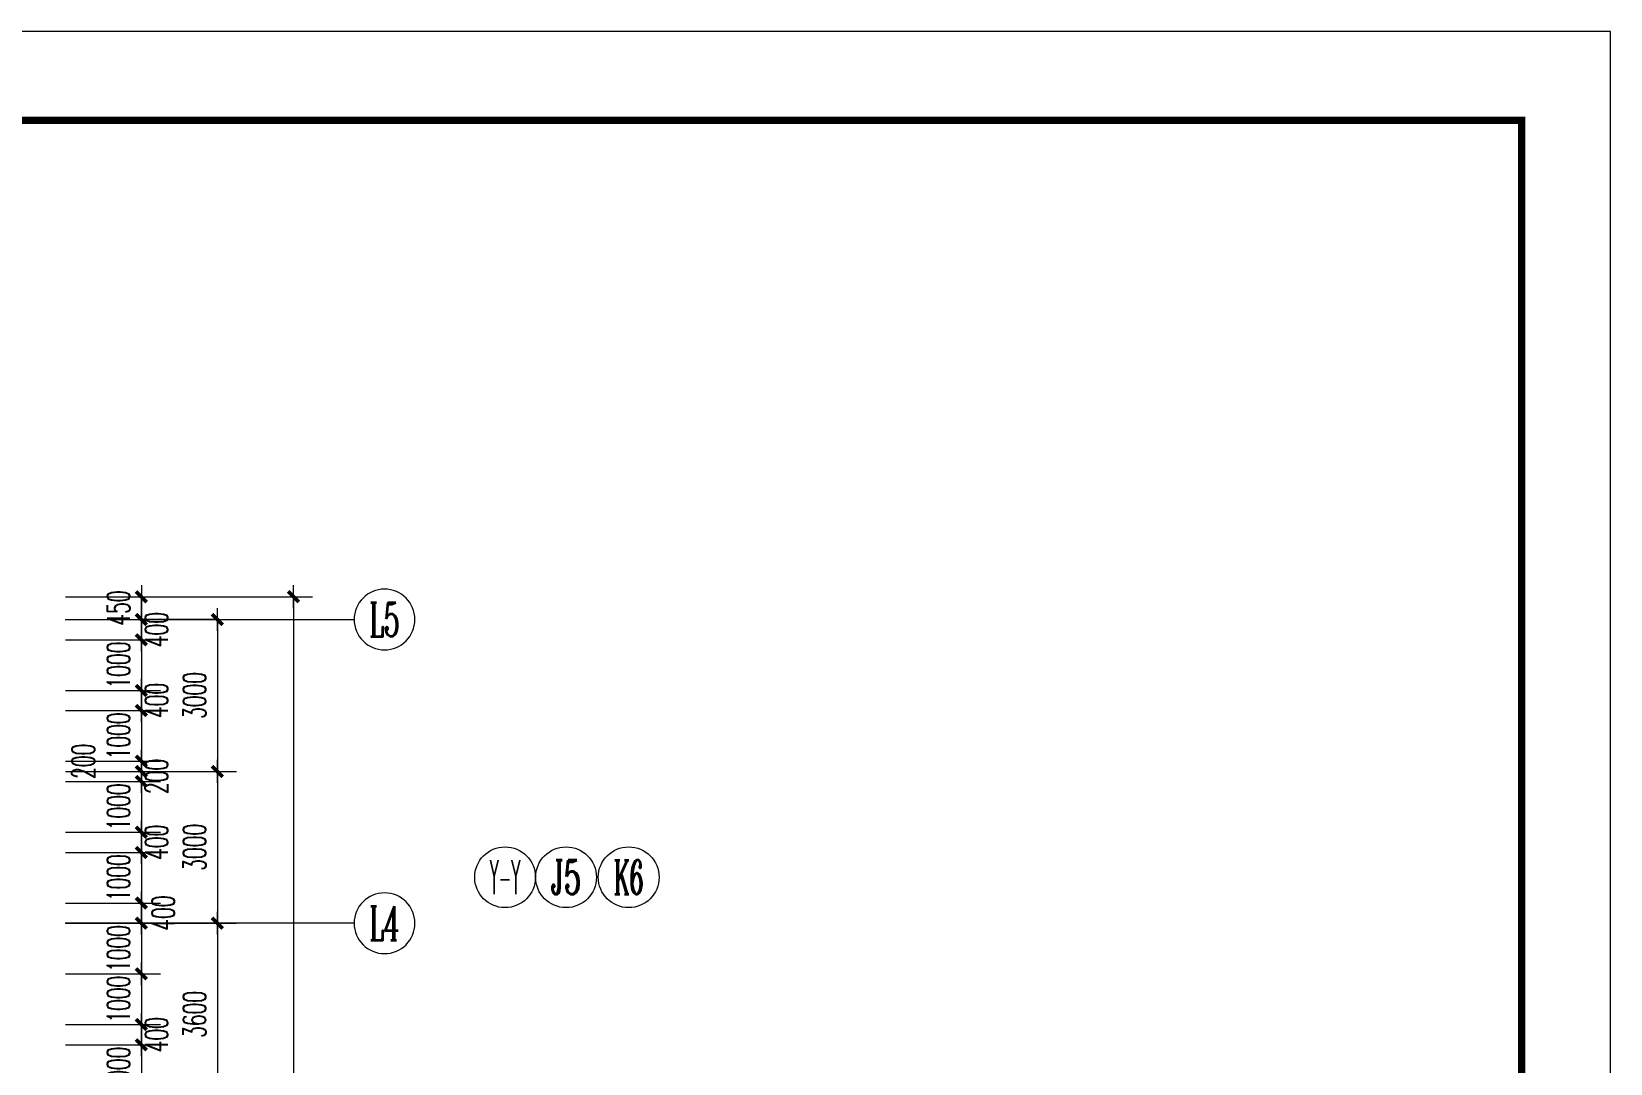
# Model space of a CAD drawing. Extents: x 2719331 to 3465925, y -270324 to -167476.
# Drawn here: x 3280716 to 3311879, y -188486 to -168105 of the extents above; entities that cross this region are included whole.
import ezdxf
from ezdxf.enums import TextEntityAlignment as Align

# ---------------------------------------------------------------- set-up
doc = ezdxf.new("R2010")
doc.units = 0
doc.header["$LTSCALE"] = 1500
doc.header["$MEASUREMENT"] = 0
doc.layers.get('0').update_dxf_attribs({"linetype": 'CONTINUOUS', "lineweight": 0})
doc.layers.get('DEFPOINTS').update_dxf_attribs({"linetype": 'CONTINUOUS', "lineweight": 5})
for name, color, linetype, lineweight in [('AXIS', 7, 'CONTINUOUS', 5), ('AXIS_TEXT', 7, 'CONTINUOUS', 5), ('我的', 7, 'CONTINUOUS', 5)]:
    doc.layers.add(name, color=color, linetype=linetype, lineweight=lineweight)
doc.styles.add('COMPLEX', font='COMPLEX')
doc.styles.add('DIM_FONT', font='romans.shx', dxfattribs={"width": 0.6})
doc.dimstyles.new('DIMN150', dxfattribs={"dimscale": 1.5, "dimtxt": 300, "dimasz": 1, "dimexe": 250, "dimexo": 300, "dimgap": 150, "dimtad": 1, "dimdec": 0, "dimdsep": 46, "dimtxsty": 'DIM_FONT', "dimblk": '_DIMX', "dimcen": 2.5, "dimdle": 0.3, "dimclrd": 7, "dimclre": 256, "dimclrt": 256, "dimadec": 0, "dimazin": 0, "dimtfac": 1, "dimtdec": 0, "dimtix": 1, "dimtmove": 2, "dimatfit": 3, "dimldrblk": '_DIMX', "dimfxl": 1, "dimtvp": 1, "dimtolj": 1, "dimtzin": 0, "dimlwd": -1, "dimlwe": -1, "dimarcsym": 0})

# ---------------------------------------------------------------- blocks, each defined once
blk = doc.blocks.new('_AXISO')
blk.add_circle((0, 0), 0.5)
at = {"layer": 'AXIS_TEXT', "style": 'COMPLEX', "width": 1.041667}
blk.add_attdef('A', text='', height=0.56, dxfattribs=at).set_placement((-0.25, -0.28), (0.25, -0.28), align=Align.FIT)
blk = doc.blocks.new('_DIMX')
blk.add_line((-150, 0), (150, 0))
at = {"const_width": 50}
blk.add_lwpolyline([(-70, -70), (70, 70)], dxfattribs=at)
blk = doc.blocks.new('*D1023')
at = {"layer": 'DEFPOINTS', "color": 0, "lineweight": 25}
for p in [(3281382, -179717), (3281382, -182717), (3284382, -182717)]:
    blk.add_point(p, dxfattribs=at)
at = {"layer": '我的'}
for p, q in [((3281832, -179717), (3284757, -179717)), ((3281832, -182717), (3284757, -182717))]:
    blk.add_line(p, q, dxfattribs=at)
at = {"layer": '我的', "color": 7}
blk.add_line((3284382, -179719), (3284382, -182716), dxfattribs=at)
at = {"layer": '我的', "color": 7, "xscale": 1.5, "yscale": 1.5, "zscale": 1.5}
for p, rotation in [((3284382, -179717), 90), ((3284382, -182717), 270)]:
    blk.add_blockref('_DIMX', p, dxfattribs=dict(at, rotation=rotation))
at = {"layer": '我的', "lineweight": 0, "insert": (3283932, -181217), "char_height": 450, "attachment_point": 5, "rotation": 90, "style": 'DIM_FONT'}
blk.add_mtext('\\A1;3000', dxfattribs=at)
blk = doc.blocks.new('*D1024')
at = {"layer": 'DEFPOINTS', "color": 0, "lineweight": 25}
for p in [(3281382, -185717), (3281382, -189317), (3284382, -189317)]:
    blk.add_point(p, dxfattribs=at)
at = {"layer": '我的'}
for p, q in [((3281832, -185717), (3284757, -185717)), ((3281832, -189317), (3284757, -189317))]:
    blk.add_line(p, q, dxfattribs=at)
at = {"layer": '我的', "color": 7}
blk.add_line((3284382, -185719), (3284382, -189316), dxfattribs=at)
at = {"layer": '我的', "color": 7, "xscale": 1.5, "yscale": 1.5, "zscale": 1.5}
for p, rotation in [((3284382, -185717), 90), ((3284382, -189317), 270)]:
    blk.add_blockref('_DIMX', p, dxfattribs=dict(at, rotation=rotation))
at = {"layer": '我的', "lineweight": 0, "insert": (3283932, -187517), "char_height": 450, "attachment_point": 5, "rotation": 90, "style": 'DIM_FONT'}
blk.add_mtext('\\A1;3600', dxfattribs=at)
blk = doc.blocks.new('*D1036')
at = {"layer": 'DEFPOINTS', "color": 0, "lineweight": 25}
for p in [(3280936, -179267), (3282882, -179267), (3280936, -179717)]:
    blk.add_point(p, dxfattribs=at)
at = {"layer": '我的'}
for p, q in [((3281386, -179267), (3283257, -179267)), ((3281386, -179717), (3283257, -179717))]:
    blk.add_line(p, q, dxfattribs=at)
at = {"layer": '我的', "color": 7}
for p, q in [((3282882, -179266), (3282882, -179264)), ((3282882, -179717), (3282882, -179267)), ((3282882, -179719), (3282882, -179720))]:
    blk.add_line(p, q, dxfattribs=at)
at = {"layer": '我的', "color": 7, "xscale": 1.5, "yscale": 1.5, "zscale": 1.5}
for p, rotation in [((3282882, -179267), 270), ((3282882, -179717), 90)]:
    blk.add_blockref('_DIMX', p, dxfattribs=dict(at, rotation=rotation))
at = {"layer": '我的', "lineweight": 0, "insert": (3282432, -179492), "char_height": 450, "attachment_point": 5, "rotation": 90, "style": 'DIM_FONT'}
blk.add_mtext('\\A1;450', dxfattribs=at)
blk = doc.blocks.new('*D1037')
at = {"layer": 'DEFPOINTS', "color": 0, "lineweight": 25}
for p in [(3280936, -185717), (3280936, -186717), (3282882, -186717)]:
    blk.add_point(p, dxfattribs=at)
at = {"layer": '我的'}
for p, q in [((3281386, -185717), (3283257, -185717)), ((3281386, -186717), (3283257, -186717))]:
    blk.add_line(p, q, dxfattribs=at)
at = {"layer": '我的', "color": 7}
for p, q in [((3282882, -185716), (3282882, -185714)), ((3282882, -185717), (3282882, -186717)), ((3282882, -186719), (3282882, -186720))]:
    blk.add_line(p, q, dxfattribs=at)
at = {"layer": '我的', "color": 7, "xscale": 1.5, "yscale": 1.5, "zscale": 1.5}
for p, rotation in [((3282882, -185717), 270), ((3282882, -186717), 90)]:
    blk.add_blockref('_DIMX', p, dxfattribs=dict(at, rotation=rotation))
at = {"layer": '我的', "lineweight": 0, "insert": (3282432, -186217), "char_height": 450, "attachment_point": 5, "rotation": 90, "style": 'DIM_FONT'}
blk.add_mtext('\\A1;1000', dxfattribs=at)
blk = doc.blocks.new('*D1038')
at = {"layer": 'DEFPOINTS', "color": 0, "lineweight": 25}
for p in [(3280936, -186717), (3280936, -187717), (3282882, -187717)]:
    blk.add_point(p, dxfattribs=at)
at = {"layer": '我的'}
for p, q in [((3281386, -186717), (3283257, -186717)), ((3281386, -187717), (3283257, -187717))]:
    blk.add_line(p, q, dxfattribs=at)
at = {"layer": '我的', "color": 7}
for p, q in [((3282882, -186716), (3282882, -186714)), ((3282882, -186717), (3282882, -187717)), ((3282882, -187719), (3282882, -187720))]:
    blk.add_line(p, q, dxfattribs=at)
at = {"layer": '我的', "color": 7, "xscale": 1.5, "yscale": 1.5, "zscale": 1.5}
for p, rotation in [((3282882, -186717), 270), ((3282882, -187717), 90)]:
    blk.add_blockref('_DIMX', p, dxfattribs=dict(at, rotation=rotation))
at = {"layer": '我的', "lineweight": 0, "insert": (3282432, -187217), "char_height": 450, "attachment_point": 5, "rotation": 90, "style": 'DIM_FONT'}
blk.add_mtext('\\A1;1000', dxfattribs=at)
blk = doc.blocks.new('*D1039')
at = {"layer": 'DEFPOINTS', "color": 0, "lineweight": 25}
for p in [(3280936, -187717), (3280936, -188117), (3282882, -188117)]:
    blk.add_point(p, dxfattribs=at)
at = {"layer": '我的'}
for p, q in [((3281386, -187717), (3283257, -187717)), ((3281386, -188117), (3283257, -188117))]:
    blk.add_line(p, q, dxfattribs=at)
at = {"layer": '我的', "color": 7}
for p, q in [((3282882, -187716), (3282882, -187714)), ((3282882, -187717), (3282882, -188117)), ((3282882, -188119), (3282882, -188120))]:
    blk.add_line(p, q, dxfattribs=at)
at = {"layer": '我的', "color": 7, "xscale": 1.5, "yscale": 1.5, "zscale": 1.5}
for p, rotation in [((3282882, -187717), 270), ((3282882, -188117), 90)]:
    blk.add_blockref('_DIMX', p, dxfattribs=dict(at, rotation=rotation))
at = {"layer": '我的', "lineweight": 0, "insert": (3283182, -187917), "char_height": 450, "attachment_point": 5, "rotation": 90, "style": 'DIM_FONT'}
blk.add_mtext('\\A1;400', dxfattribs=at)
blk = doc.blocks.new('*D1040')
at = {"layer": 'DEFPOINTS', "color": 0, "lineweight": 25}
for p in [(3280936, -188117), (3280936, -189117), (3282882, -189117)]:
    blk.add_point(p, dxfattribs=at)
at = {"layer": '我的'}
for p, q in [((3281386, -188117), (3283257, -188117)), ((3281386, -189117), (3283257, -189117))]:
    blk.add_line(p, q, dxfattribs=at)
at = {"layer": '我的', "color": 7}
for p, q in [((3282882, -188116), (3282882, -188114)), ((3282882, -188117), (3282882, -189117)), ((3282882, -189119), (3282882, -189120))]:
    blk.add_line(p, q, dxfattribs=at)
at = {"layer": '我的', "color": 7, "xscale": 1.5, "yscale": 1.5, "zscale": 1.5}
for p, rotation in [((3282882, -188117), 270), ((3282882, -189117), 90)]:
    blk.add_blockref('_DIMX', p, dxfattribs=dict(at, rotation=rotation))
at = {"layer": '我的', "lineweight": 0, "insert": (3282432, -188617), "char_height": 450, "attachment_point": 5, "rotation": 90, "style": 'DIM_FONT'}
blk.add_mtext('\\A1;1000', dxfattribs=at)
blk = doc.blocks.new('*D1065')
at = {"layer": 'DEFPOINTS', "color": 0, "lineweight": 25}
for p in [(3282436, -179267), (3282436, -242667), (3285886, -242667)]:
    blk.add_point(p, dxfattribs=at)
at = {"layer": '我的'}
for p, q in [((3282886, -179267), (3286261, -179267)), ((3282886, -242667), (3286261, -242667))]:
    blk.add_line(p, q, dxfattribs=at)
at = {"layer": '我的', "color": 7}
blk.add_line((3285886, -179269), (3285886, -242666), dxfattribs=at)
at = {"layer": '我的', "color": 7, "xscale": 1.5, "yscale": 1.5, "zscale": 1.5}
for p, rotation in [((3285886, -179267), 90), ((3285886, -242667), 270)]:
    blk.add_blockref('_DIMX', p, dxfattribs=dict(at, rotation=rotation))
at = {"layer": '我的', "lineweight": 0, "insert": (3285436, -210967), "char_height": 450, "attachment_point": 5, "rotation": 90, "style": 'DIM_FONT'}
blk.add_mtext('\\A1;63400', dxfattribs=at)
blk = doc.blocks.new('*D1005')
at = {"layer": 'DEFPOINTS', "color": 0, "lineweight": 25}
for p in [(3280936, -180117), (3280936, -181117), (3282882, -181117)]:
    blk.add_point(p, dxfattribs=at)
at = {"layer": '我的'}
for p, q in [((3281386, -180117), (3283257, -180117)), ((3281386, -181117), (3283257, -181117))]:
    blk.add_line(p, q, dxfattribs=at)
at = {"layer": '我的', "color": 7}
for p, q in [((3282882, -180116), (3282882, -180114)), ((3282882, -180117), (3282882, -181117)), ((3282882, -181119), (3282882, -181120))]:
    blk.add_line(p, q, dxfattribs=at)
at = {"layer": '我的', "color": 7, "xscale": 1.5, "yscale": 1.5, "zscale": 1.5}
for p, rotation in [((3282882, -180117), 270), ((3282882, -181117), 90)]:
    blk.add_blockref('_DIMX', p, dxfattribs=dict(at, rotation=rotation))
at = {"layer": '我的', "lineweight": 0, "insert": (3282432, -180617), "char_height": 450, "attachment_point": 5, "rotation": 90, "style": 'DIM_FONT'}
blk.add_mtext('\\A1;1000', dxfattribs=at)
blk = doc.blocks.new('*D1006')
at = {"layer": 'DEFPOINTS', "color": 0, "lineweight": 25}
for p in [(3280936, -181117), (3280936, -181517), (3282882, -181517)]:
    blk.add_point(p, dxfattribs=at)
at = {"layer": '我的'}
for p, q in [((3281386, -181117), (3283257, -181117)), ((3281386, -181517), (3283257, -181517))]:
    blk.add_line(p, q, dxfattribs=at)
at = {"layer": '我的', "color": 7}
for p, q in [((3282882, -181116), (3282882, -181114)), ((3282882, -181117), (3282882, -181517)), ((3282882, -181519), (3282882, -181520))]:
    blk.add_line(p, q, dxfattribs=at)
at = {"layer": '我的', "color": 7, "xscale": 1.5, "yscale": 1.5, "zscale": 1.5}
for p, rotation in [((3282882, -181117), 270), ((3282882, -181517), 90)]:
    blk.add_blockref('_DIMX', p, dxfattribs=dict(at, rotation=rotation))
at = {"layer": '我的', "lineweight": 0, "insert": (3283182, -181317), "char_height": 450, "attachment_point": 5, "rotation": 90, "style": 'DIM_FONT'}
blk.add_mtext('\\A1;400', dxfattribs=at)
blk = doc.blocks.new('*D1007')
at = {"layer": 'DEFPOINTS', "color": 0, "lineweight": 25}
for p in [(3280936, -181517), (3280936, -182517), (3282882, -182517)]:
    blk.add_point(p, dxfattribs=at)
at = {"layer": '我的'}
for p, q in [((3281386, -181517), (3283257, -181517)), ((3281386, -182517), (3283257, -182517))]:
    blk.add_line(p, q, dxfattribs=at)
at = {"layer": '我的', "color": 7}
for p, q in [((3282882, -181516), (3282882, -181514)), ((3282882, -181517), (3282882, -182517)), ((3282882, -182519), (3282882, -182520))]:
    blk.add_line(p, q, dxfattribs=at)
at = {"layer": '我的', "color": 7, "xscale": 1.5, "yscale": 1.5, "zscale": 1.5}
for p, rotation in [((3282882, -181517), 270), ((3282882, -182517), 90)]:
    blk.add_blockref('_DIMX', p, dxfattribs=dict(at, rotation=rotation))
at = {"layer": '我的', "lineweight": 0, "insert": (3282432, -182017), "char_height": 450, "attachment_point": 5, "rotation": 90, "style": 'DIM_FONT'}
blk.add_mtext('\\A1;1000', dxfattribs=at)
blk = doc.blocks.new('*D1008')
at = {"layer": 'DEFPOINTS', "color": 0, "lineweight": 25}
for p in [(3280936, -182517), (3280936, -182717), (3282882, -182717)]:
    blk.add_point(p, dxfattribs=at)
at = {"layer": '我的'}
for p, q in [((3281386, -182517), (3283257, -182517)), ((3281386, -182717), (3283257, -182717))]:
    blk.add_line(p, q, dxfattribs=at)
at = {"layer": '我的', "color": 7}
for p, q in [((3282882, -182516), (3282882, -182514)), ((3282882, -182517), (3282882, -182717)), ((3282882, -182719), (3282882, -182720))]:
    blk.add_line(p, q, dxfattribs=at)
at = {"layer": '我的', "color": 7, "xscale": 1.5, "yscale": 1.5, "zscale": 1.5}
for p, rotation in [((3282882, -182517), 270), ((3282882, -182717), 90)]:
    blk.add_blockref('_DIMX', p, dxfattribs=dict(at, rotation=rotation))
at = {"layer": '我的', "lineweight": 0, "insert": (3281737, -182517), "char_height": 450, "attachment_point": 5, "rotation": 90, "style": 'DIM_FONT'}
blk.add_mtext('\\A1;200', dxfattribs=at)
blk = doc.blocks.new('*D1009')
at = {"layer": 'DEFPOINTS', "color": 0, "lineweight": 25}
for p in [(3280936, -182917), (3280936, -183917), (3282882, -183917)]:
    blk.add_point(p, dxfattribs=at)
at = {"layer": '我的'}
for p, q in [((3281386, -182917), (3283257, -182917)), ((3281386, -183917), (3283257, -183917))]:
    blk.add_line(p, q, dxfattribs=at)
at = {"layer": '我的', "color": 7}
for p, q in [((3282882, -182916), (3282882, -182914)), ((3282882, -182917), (3282882, -183917)), ((3282882, -183919), (3282882, -183920))]:
    blk.add_line(p, q, dxfattribs=at)
at = {"layer": '我的', "color": 7, "xscale": 1.5, "yscale": 1.5, "zscale": 1.5}
for p, rotation in [((3282882, -182917), 270), ((3282882, -183917), 90)]:
    blk.add_blockref('_DIMX', p, dxfattribs=dict(at, rotation=rotation))
at = {"layer": '我的', "lineweight": 0, "insert": (3282432, -183417), "char_height": 450, "attachment_point": 5, "rotation": 90, "style": 'DIM_FONT'}
blk.add_mtext('\\A1;1000', dxfattribs=at)
blk = doc.blocks.new('*D1010')
at = {"layer": 'DEFPOINTS', "color": 0, "lineweight": 25}
for p in [(3280936, -183917), (3280936, -184317), (3282882, -184317)]:
    blk.add_point(p, dxfattribs=at)
at = {"layer": '我的'}
for p, q in [((3281386, -183917), (3283257, -183917)), ((3281386, -184317), (3283257, -184317))]:
    blk.add_line(p, q, dxfattribs=at)
at = {"layer": '我的', "color": 7}
for p, q in [((3282882, -183916), (3282882, -183914)), ((3282882, -183917), (3282882, -184317)), ((3282882, -184319), (3282882, -184320))]:
    blk.add_line(p, q, dxfattribs=at)
at = {"layer": '我的', "color": 7, "xscale": 1.5, "yscale": 1.5, "zscale": 1.5}
for p, rotation in [((3282882, -183917), 270), ((3282882, -184317), 90)]:
    blk.add_blockref('_DIMX', p, dxfattribs=dict(at, rotation=rotation))
at = {"layer": '我的', "lineweight": 0, "insert": (3283182, -184117), "char_height": 450, "attachment_point": 5, "rotation": 90, "style": 'DIM_FONT'}
blk.add_mtext('\\A1;400', dxfattribs=at)
blk = doc.blocks.new('*D1011')
at = {"layer": 'DEFPOINTS', "color": 0, "lineweight": 25}
for p in [(3280936, -184317), (3280936, -185317), (3282882, -185317)]:
    blk.add_point(p, dxfattribs=at)
at = {"layer": '我的'}
for p, q in [((3281386, -184317), (3283257, -184317)), ((3281386, -185317), (3283257, -185317))]:
    blk.add_line(p, q, dxfattribs=at)
at = {"layer": '我的', "color": 7}
for p, q in [((3282882, -184316), (3282882, -184314)), ((3282882, -184317), (3282882, -185317)), ((3282882, -185319), (3282882, -185320))]:
    blk.add_line(p, q, dxfattribs=at)
at = {"layer": '我的', "color": 7, "xscale": 1.5, "yscale": 1.5, "zscale": 1.5}
for p, rotation in [((3282882, -184317), 270), ((3282882, -185317), 90)]:
    blk.add_blockref('_DIMX', p, dxfattribs=dict(at, rotation=rotation))
at = {"layer": '我的', "lineweight": 0, "insert": (3282432, -184817), "char_height": 450, "attachment_point": 5, "rotation": 90, "style": 'DIM_FONT'}
blk.add_mtext('\\A1;1000', dxfattribs=at)
blk = doc.blocks.new('*D1012')
at = {"layer": 'DEFPOINTS', "color": 0, "lineweight": 25}
for p in [(3280936, -185317), (3282882, -185317), (3280936, -185717)]:
    blk.add_point(p, dxfattribs=at)
at = {"layer": '我的'}
for p, q in [((3281386, -185317), (3283257, -185317)), ((3281386, -185717), (3283257, -185717))]:
    blk.add_line(p, q, dxfattribs=at)
at = {"layer": '我的', "color": 7}
for p, q in [((3282882, -185316), (3282882, -185314)), ((3282882, -185717), (3282882, -185317)), ((3282882, -185719), (3282882, -185720))]:
    blk.add_line(p, q, dxfattribs=at)
at = {"layer": '我的', "color": 7, "xscale": 1.5, "yscale": 1.5, "zscale": 1.5}
for p, rotation in [((3282882, -185317), 270), ((3282882, -185717), 90)]:
    blk.add_blockref('_DIMX', p, dxfattribs=dict(at, rotation=rotation))
at = {"layer": '我的', "lineweight": 0, "insert": (3283314, -185517), "char_height": 450, "attachment_point": 5, "rotation": 90, "style": 'DIM_FONT'}
blk.add_mtext('\\A1;400', dxfattribs=at)
blk = doc.blocks.new('*D1013')
at = {"layer": 'DEFPOINTS', "color": 0, "lineweight": 25}
for p in [(3280936, -179717), (3282882, -179717), (3280936, -180117)]:
    blk.add_point(p, dxfattribs=at)
at = {"layer": '我的'}
for p, q in [((3281386, -179717), (3283257, -179717)), ((3281386, -180117), (3283257, -180117))]:
    blk.add_line(p, q, dxfattribs=at)
at = {"layer": '我的', "color": 7}
for p, q in [((3282882, -179716), (3282882, -179714)), ((3282882, -180117), (3282882, -179717)), ((3282882, -180119), (3282882, -180120))]:
    blk.add_line(p, q, dxfattribs=at)
at = {"layer": '我的', "color": 7, "xscale": 1.5, "yscale": 1.5, "zscale": 1.5}
for p, rotation in [((3282882, -179717), 270), ((3282882, -180117), 90)]:
    blk.add_blockref('_DIMX', p, dxfattribs=dict(at, rotation=rotation))
at = {"layer": '我的', "lineweight": 0, "insert": (3283182, -179917), "char_height": 450, "attachment_point": 5, "rotation": 90, "style": 'DIM_FONT'}
blk.add_mtext('\\A1;400', dxfattribs=at)
blk = doc.blocks.new('*D687')
at = {"layer": 'DEFPOINTS', "color": 0, "lineweight": 25}
for p in [(3281382, -182717), (3281382, -185717), (3284382, -185717)]:
    blk.add_point(p, dxfattribs=at)
at = {"layer": '我的'}
for p, q in [((3281832, -182717), (3284757, -182717)), ((3281832, -185717), (3284757, -185717))]:
    blk.add_line(p, q, dxfattribs=at)
at = {"layer": '我的', "color": 7}
blk.add_line((3284382, -182719), (3284382, -185716), dxfattribs=at)
at = {"layer": '我的', "color": 7, "xscale": 1.5, "yscale": 1.5, "zscale": 1.5}
for p, rotation in [((3284382, -182717), 90), ((3284382, -185717), 270)]:
    blk.add_blockref('_DIMX', p, dxfattribs=dict(at, rotation=rotation))
at = {"layer": '我的', "lineweight": 0, "insert": (3283932, -184217), "char_height": 450, "attachment_point": 5, "rotation": 90, "style": 'DIM_FONT'}
blk.add_mtext('\\A1;3000', dxfattribs=at)
blk = doc.blocks.new('*D688')
at = {"layer": 'DEFPOINTS', "color": 0, "lineweight": 25}
for p in [(3280936, -182717), (3280936, -182917), (3282882, -182917)]:
    blk.add_point(p, dxfattribs=at)
at = {"layer": '我的'}
for p, q in [((3281386, -182717), (3283257, -182717)), ((3281386, -182917), (3283257, -182917))]:
    blk.add_line(p, q, dxfattribs=at)
at = {"layer": '我的', "color": 7}
for p, q in [((3282882, -182716), (3282882, -182714)), ((3282882, -182717), (3282882, -182917)), ((3282882, -182919), (3282882, -182920))]:
    blk.add_line(p, q, dxfattribs=at)
at = {"layer": '我的', "color": 7, "xscale": 1.5, "yscale": 1.5, "zscale": 1.5}
for p, rotation in [((3282882, -182717), 270), ((3282882, -182917), 90)]:
    blk.add_blockref('_DIMX', p, dxfattribs=dict(at, rotation=rotation))
at = {"layer": '我的', "lineweight": 0, "insert": (3283183, -182817), "char_height": 450, "attachment_point": 5, "rotation": 90, "style": 'DIM_FONT'}
blk.add_mtext('\\A1;200', dxfattribs=at)

msp = doc.modelspace()

# ---------------------------------------------------------------- linework, layer by layer
at = {"layer": 'AXIS', "color": 250}
msp.add_lwpolyline([(3175158, -168104.7), (3175158, -269418.1), (3311878.5, -269418.1), (3311878.5, -168104.7)], close=True, dxfattribs=at)
at = {"layer": 'AXIS', "color": 0, "const_width": 140.2}
msp.add_lwpolyline([(3176910.8, -169857.5), (3176910.8, -267665.3), (3310125.7, -267665.3), (3310125.7, -169857.5)], close=True, dxfattribs=at)
at = {"layer": '我的', "lineweight": 0}
for p, q in [((3281381.8, -179717.4), (3287081.8, -179717.4)), ((3284381.8, -179718.4), (3282881.8, -179718.4)), ((3287081.8, -185717.4), (3281381.8, -185717.4))]:
    msp.add_line(p, q, dxfattribs=at)

# ---------------------------------------------------------------- block references
at = {"layer": 'AXIS', "lineweight": 0}
ref = msp.add_blockref('_AXISO', (3290061.4, -184808), dxfattribs=dict(at, xscale=1200, yscale=1200, zscale=1200))
ref.add_attrib('A', 'Y-Y', dxfattribs={"layer": 'AXIS_TEXT', "height": 672, "style": 'COMPLEX', "width": 0.284091}).set_placement((3289761.4, -185144), (3290361.4, -185144), align=Align.FIT)
ref = msp.add_blockref('_AXISO', (3291265, -184808), dxfattribs=dict(at, xscale=1200, yscale=1200, zscale=1200))
ref.add_attrib('A', 'J5', dxfattribs={"layer": 'AXIS_TEXT', "height": 672, "style": 'COMPLEX', "width": 0.646552}).set_placement((3290965, -185144), (3291565, -185144), align=Align.FIT)
ref = msp.add_blockref('_AXISO', (3292501, -184808), dxfattribs=dict(at, xscale=1200, yscale=1200, zscale=1200))
ref.add_attrib('A', 'K6', dxfattribs={"layer": 'AXIS_TEXT', "height": 672, "style": 'COMPLEX', "width": 0.520833}).set_placement((3292201, -185144), (3292801, -185144), align=Align.FIT)
at = {"layer": '我的', "lineweight": 0}
ref = msp.add_blockref('_AXISO', (3287681.8, -179717.4), dxfattribs=dict(at, xscale=-1200, yscale=1200, zscale=1200))
ref.add_attrib('A', 'L5', dxfattribs={"layer": 'AXIS_TEXT', "height": 672, "style": 'COMPLEX', "width": 0.585938}).set_placement((3287381.8, -180053.4), (3287981.8, -180053.4), align=Align.FIT)
ref = msp.add_blockref('_AXISO', (3287681.8, -185717.4), dxfattribs=dict(at, xscale=-1200, yscale=1200, zscale=1200))
ref.add_attrib('A', 'L4', dxfattribs={"layer": 'AXIS_TEXT', "height": 672, "style": 'COMPLEX', "width": 0.551471}).set_placement((3287381.8, -186053.4), (3287981.8, -186053.4), align=Align.FIT)

# ---------------------------------------------------------------- dimensions: what is measured, and where the dimension line sits
for base, p1, p2, angle, picture, middle in [((3282881.8, -179267.4), (3280936.1, -179717.4), (3280936.1, -179267.4), 90, '*D1036', (3282431.8, -179492.4)), ((3285886.5, -242667.5), (3282436.5, -179267.4), (3282436.5, -242667.5), 90, '*D1065', (3285436.5, -210967.4)), ((3282881.8, -181117.4), (3280936.1, -180117.4), (3280936.1, -181117.4), 90, '*D1005', (3282431.8, -180617.4)), ((3282881.8, -182517.4), (3280936.1, -181517.4), (3280936.1, -182517.4), 90, '*D1007', (3282431.8, -182017.4)), ((3282881.8, -183917.4), (3280936.1, -182917.4), (3280936.1, -183917.4), 90, '*D1009', (3282431.8, -183417.4)), ((3282881.8, -185317.4), (3280936.1, -184317.4), (3280936.1, -185317.4), 90, '*D1011', (3282431.8, -184817.4)), ((3282881.8, -186717.4), (3280936.1, -185717.4), (3280936.1, -186717.4), 90, '*D1037', (3282431.8, -186217.4)), ((3284381.8, -189317.4), (3281381.8, -185717.4), (3281381.8, -189317.4), 270, '*D1024', (3283931.8, -187517.4)), ((3282881.8, -187717.4), (3280936.1, -186717.4), (3280936.1, -187717.4), 90, '*D1038', (3282431.8, -187217.4)), ((3282881.8, -189117.4), (3280936.1, -188117.4), (3280936.1, -189117.4), 90, '*D1040', (3282431.8, -188617.4))]:
    dim = msp.add_linear_dim(base=base, p1=p1, p2=p2, angle=angle, dimstyle='DIMN150', dxfattribs=at)
    dim.commit()
    dim.dimension.update_dxf_attribs({"geometry": picture, "text_midpoint": middle})
for base, p1, p2, picture, middle in [((3282881.8, -179717.4), (3280936.1, -180117.4), (3280936.1, -179717.4), '*D1013', (3283181.8, -179917.4)), ((3282881.8, -181517.4), (3280936.1, -181117.4), (3280936.1, -181517.4), '*D1006', (3283181.8, -181317.4)), ((3282881.8, -182717.4), (3280936.1, -182517.4), (3280936.1, -182717.4), '*D1008', (3281737, -182517.4)), ((3282881.8, -182917.4), (3280936.1, -182717.4), (3280936.1, -182917.4), '*D688', (3283182.9, -182817.4)), ((3282881.8, -184317.4), (3280936.1, -183917.4), (3280936.1, -184317.4), '*D1010', (3283181.8, -184117.4)), ((3282881.8, -185317.4), (3280936.1, -185717.4), (3280936.1, -185317.4), '*D1012', (3283313.8, -185517.4)), ((3282881.8, -188117.4), (3280936.1, -187717.4), (3280936.1, -188117.4), '*D1039', (3283181.8, -187917.4))]:
    dim = msp.add_linear_dim(base=base, p1=p1, p2=p2, angle=90, dimstyle='DIMN150', dxfattribs=at)
    dim.commit()
    dim.dimension.update_dxf_attribs({"geometry": picture, "text_midpoint": middle, "dimtype": 160})
for p1, p2, picture, middle in [((3281381.8, -179717.4), (3281381.8, -182717.4), '*D1023', (3283931.8, -181217.4)), ((3281381.8, -182717.4), (3281381.8, -185717.4), '*D687', (3283931.8, -184217.4))]:
    dim = msp.add_aligned_dim(p1=p1, p2=p2, distance=3000, dimstyle='DIMN150', dxfattribs=at)
    dim.commit()
    dim.dimension.update_dxf_attribs({"geometry": picture, "text_midpoint": middle})

doc.saveas('drawing.dxf')
